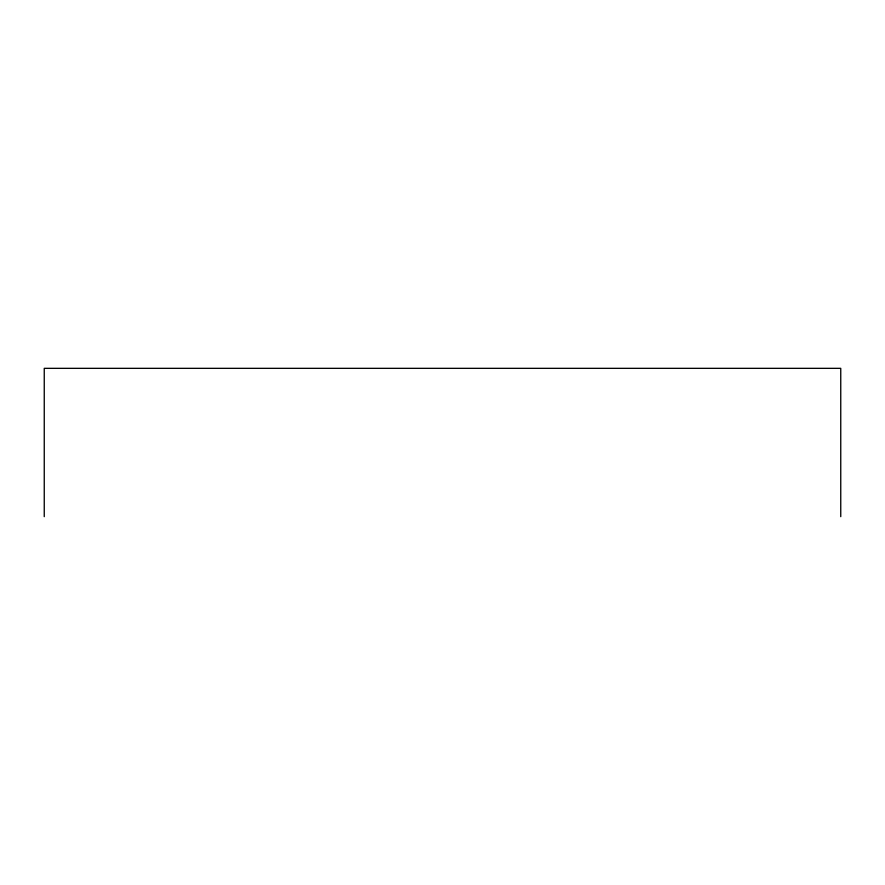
<?xml version="1.0" encoding="UTF-8"?>
<svg xmlns="http://www.w3.org/2000/svg" width="885" height="885" viewBox="0 0 885 885"><rect width="100%" height="100%" fill="white"/><g stroke="black" fill="none" stroke-linecap="round" stroke-linejoin="round"><path stroke-width="1.33" d="M840.75 516.663L840.75 368.337L44.25 368.337L44.25 516.663"/></g></svg>
